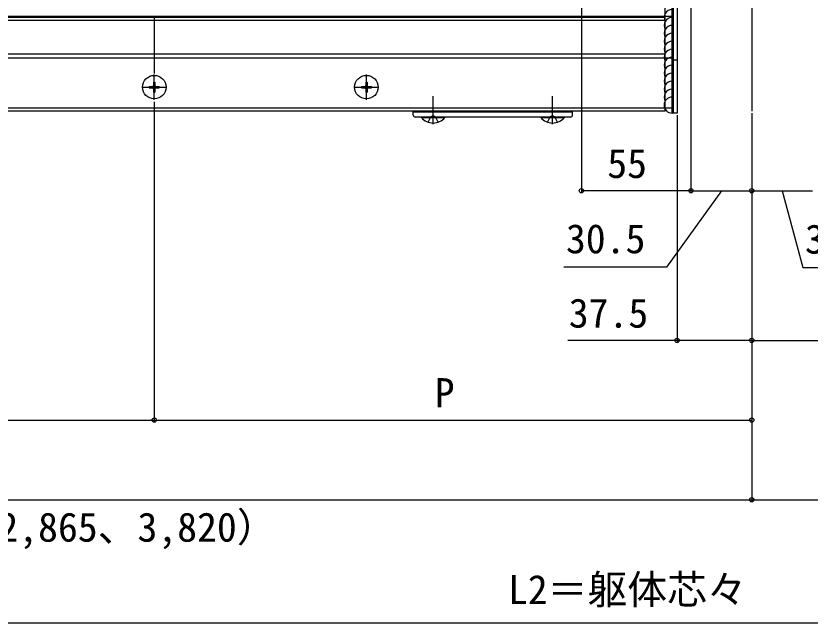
# Model space of a CAD drawing. Units: millimetres, scale not verified. Extents: x -875 to 875, y -1304 to 1296.
# Drawn here: x 181.8 to 580.6, y -107.1 to 197.6 of the extents above; entities that cross this region are included whole.
import ezdxf
from ezdxf.enums import TextEntityAlignment as Align

# ---------------------------------------------------------------- set-up
doc = ezdxf.new("R2010")
doc.units = ezdxf.units.MM
doc.header["$LTSCALE"] = 8
for name, color, linetype in [('0-4_YKK_12', 2, 'Continuous'), ('0-5_YKK_13', 4, 'Continuous'), ('0-7_YKK_D', 6, 'Continuous')]:
    doc.layers.add(name, color=color, linetype=linetype)
doc.styles.add('ＭＳ ゴシック', font='')
doc.styles.get('ＭＳ ゴシック').set_extended_font_data('MS Gothic')

msp = doc.modelspace()

# ---------------------------------------------------------------- linework, layer by layer
at = {"layer": '0-4_YKK_12'}
for p, q in [((551.282, 397.395), (551.282, 149.896)), ((511.282, 197.395), (-608.718, 197.395)), ((507.782, 196.808), (-605.218, 196.808)), ((507.782, 195.271), (-605.218, 195.271)), ((511.282, 176.395), (-608.718, 176.395)), ((507.782, 178.396), (-605.218, 178.396)), ((511.282, 151.395), (-608.718, 151.395)), ((507.782, 151.396), (-605.218, 151.396)), ((507.782, 149.896), (-605.218, 149.896))]:
    msp.add_line(p, q, dxfattribs=at)
for points in [[(511.282, 151.395), (511.282, 243.895), (511.282, 270.895)], [(507.782, 149.896), (507.782, 151.395), (507.782, 239.895)]]:
    msp.add_lwpolyline(points, dxfattribs=at)
at = {"layer": '0-5_YKK_13'}
for p, q in [((511.782, 175.396), (511.282, 175.396)), ((513.782, 175.396), (511.782, 175.396)), ((251.282, 155.595), (251.282, 168.195)), ((357.782, 155.595), (357.782, 168.195)), ((250.932, 164.395), (251.632, 164.395)), ((250.932, 164.395), (250.932, 162.745)), ((251.632, 164.395), (251.632, 162.745)), ((357.432, 164.395), (358.132, 164.395)), ((357.432, 164.395), (357.432, 162.745)), ((358.132, 164.395), (358.132, 162.745)), ((244.982, 161.895), (257.582, 161.895)), ((248.782, 162.245), (248.782, 161.545)), ((248.782, 162.245), (250.432, 162.245)), ((248.782, 161.545), (250.432, 161.545)), ((250.932, 161.045), (250.932, 159.395)), ((251.632, 161.045), (251.632, 159.395)), ((252.132, 162.245), (253.782, 162.245)), ((252.132, 161.545), (253.782, 161.545)), ((253.782, 162.245), (253.782, 161.545)), ((351.482, 161.895), (364.082, 161.895)), ((355.282, 162.245), (355.282, 161.545)), ((355.282, 162.245), (356.932, 162.245)), ((355.282, 161.545), (356.932, 161.545)), ((357.432, 161.045), (357.432, 159.395)), ((358.132, 161.045), (358.132, 159.395)), ((358.632, 162.245), (360.282, 162.245)), ((358.632, 161.545), (360.282, 161.545)), ((360.282, 162.245), (360.282, 161.545)), ((250.932, 159.395), (251.632, 159.395)), ((357.432, 159.395), (358.132, 159.395)), ((391.282, 143.396), (391.282, 157.395)), ((451.282, 143.396), (451.282, 157.395)), ((381.282, 147.896), (381.282, 149.896)), ((461.282, 149.896), (381.282, 149.896)), ((461.282, 149.396), (381.282, 149.396)), ((391.282, 147.639), (390.137, 147.03)), ((391.282, 147.639), (392.427, 147.03)), ((451.282, 147.639), (450.137, 147.03)), ((451.282, 147.639), (452.427, 147.03)), ((461.282, 147.896), (461.282, 149.896)), ((460.282, 146.896), (382.282, 146.896)), ((397.182, 146.896), (385.382, 146.896)), ((385.382, 146.648), (385.382, 146.896)), ((385.382, 146.648), (397.182, 146.648)), ((388.782, 144.313), (390.137, 147.03)), ((393.782, 144.313), (392.427, 147.03)), ((397.182, 146.648), (397.182, 146.896)), ((457.182, 146.896), (445.382, 146.896)), ((445.382, 146.648), (445.382, 146.896)), ((445.382, 146.648), (457.182, 146.648)), ((448.782, 144.313), (450.137, 147.03)), ((453.782, 144.313), (452.427, 147.03)), ((457.182, 146.648), (457.182, 146.896))]:
    msp.add_line(p, q, dxfattribs=at)
for points in [[(511.282, 148.896), (511.282, 240.396), (511.782, 240.396)], [(511.782, 240.396), (511.782, 148.896), (511.282, 148.896)], [(511.782, 148.896), (511.782, 240.396), (513.782, 240.396)], [(513.782, 240.396), (513.782, 148.896), (511.782, 148.896)]]:
    msp.add_lwpolyline(points, dxfattribs=at)
for centre in [(251.282, 161.895), (357.782, 161.895)]:
    msp.add_circle(centre, 5.9, dxfattribs=at)
for centre, radius, start, end in [((511.282, 196.896), 4, 90, 210), ((511.282, 192.896), 4, 90, 210), ((511.282, 188.896), 4, 90, 210), ((511.282, 184.896), 4, 90, 210), ((511.282, 180.896), 4, 90, 210), ((511.282, 176.896), 4, 90, 210), ((511.282, 172.896), 4, 90, 210), ((511.282, 168.896), 4, 90, 210), ((511.282, 164.896), 4, 90, 210), ((511.282, 160.896), 4, 90, 210), ((250.432, 162.745), 0.5, 270, 0), ((250.432, 161.045), 0.5, 0, 90), ((252.132, 162.745), 0.5, 180, 270), ((252.132, 161.045), 0.5, 90, 180), ((356.932, 162.745), 0.5, 270, 0), ((356.932, 161.045), 0.5, 0, 90), ((358.632, 162.745), 0.5, 180, 270), ((358.632, 161.045), 0.5, 90, 180), ((511.282, 156.896), 4, 90, 210), ((511.282, 152.896), 4, 90, 270), ((382.282, 147.896), 1, 180, 270), ((460.282, 147.896), 1, 270, 0), ((391.282, 151.596), 7.7, 219.98312, 320.01688), ((451.282, 151.596), 7.7, 219.98312, 320.01688)]:
    msp.add_arc(centre, radius, start, end, dxfattribs=at)
at = {"layer": '0-7_YKK_D'}
for p, q in [((465.782, 300.195), (465.782, 108.896)), ((520.782, 235.195), (520.782, 108.896)), ((251.282, 197.396), (251.282, 168.695)), ((251.282, 154.595), (251.282, -6.194)), ((251.282, 154.595), (251.282, -6.194)), ((513.782, 147.896), (513.782, 33.806)), ((551.282, 148.896), (551.282, -6.194)), ((551.282, 148.896), (551.282, -46.194)), ((551.282, 148.896), (551.282, 33.806)), ((551.282, 148.896), (551.282, 33.806)), ((551.282, 148.896), (551.282, -46.194)), ((551.282, 118.896), (551.282, 108.896)), ((551.282, 118.896), (551.282, 108.896)), ((520.782, 109.896), (465.782, 109.896)), ((520.782, 109.896), (551.282, 109.896)), ((551.282, 109.896), (581.782, 109.896)), ((-48.718, -5.194), (251.282, -5.194)), ((251.282, -5.194), (551.282, -5.194)), ((-648.718, -45.194), (551.282, -45.194)), ((551.282, -45.194), (801.282, -45.194))]:
    msp.add_line(p, q, dxfattribs=at)
for points in [[(536.032, 109.896), (508.557, 71.614), (456.966, 71.614)], [(566.532, 109.896), (576.957, 71.447), (628.548, 71.447)], [(551.282, 34.806), (513.782, 34.806), (458.891, 34.806)], [(551.282, 34.806), (588.782, 34.806), (643.673, 34.806)], [(676.282, -45.194), (603.409, -107.066), (-485.569, -107.066)]]:
    msp.add_lwpolyline(points, dxfattribs=at)
for centre in [(465.782, 109.896), (520.782, 109.896), (520.782, 109.896), (551.282, 109.896), (551.282, 109.896), (513.782, 34.806), (551.282, 34.806), (551.282, 34.806), (251.282, -5.194), (251.282, -5.194), (551.282, -5.194), (551.282, -45.194), (551.282, -45.194)]:
    msp.add_circle(centre, 1.075, dxfattribs=at)

# ---------------------------------------------------------------- texts
at = {"layer": '0-7_YKK_D', "style": 'ＭＳ ゴシック'}
for s, p in [('55', (478.736, 111.896)), ('30.5', (457.988, 74.114)), ('30.5', (577.979, 73.947)), ('37.5', (459.414, 36.806)), ('P', (392.077, -3.194)), ('（関東間：1,820、2,730、3,640、MM：2,000、3,000、4,000、九州・四国間：1,910、2,865、3,820）', (-595.934, -70.603)), ('L2＝躯体芯々', (428.863, -101.952))]:
    msp.add_text(s, height=14.66, dxfattribs=at).set_placement(p, align=Align.BOTTOM_LEFT)

doc.saveas('drawing.dxf')
